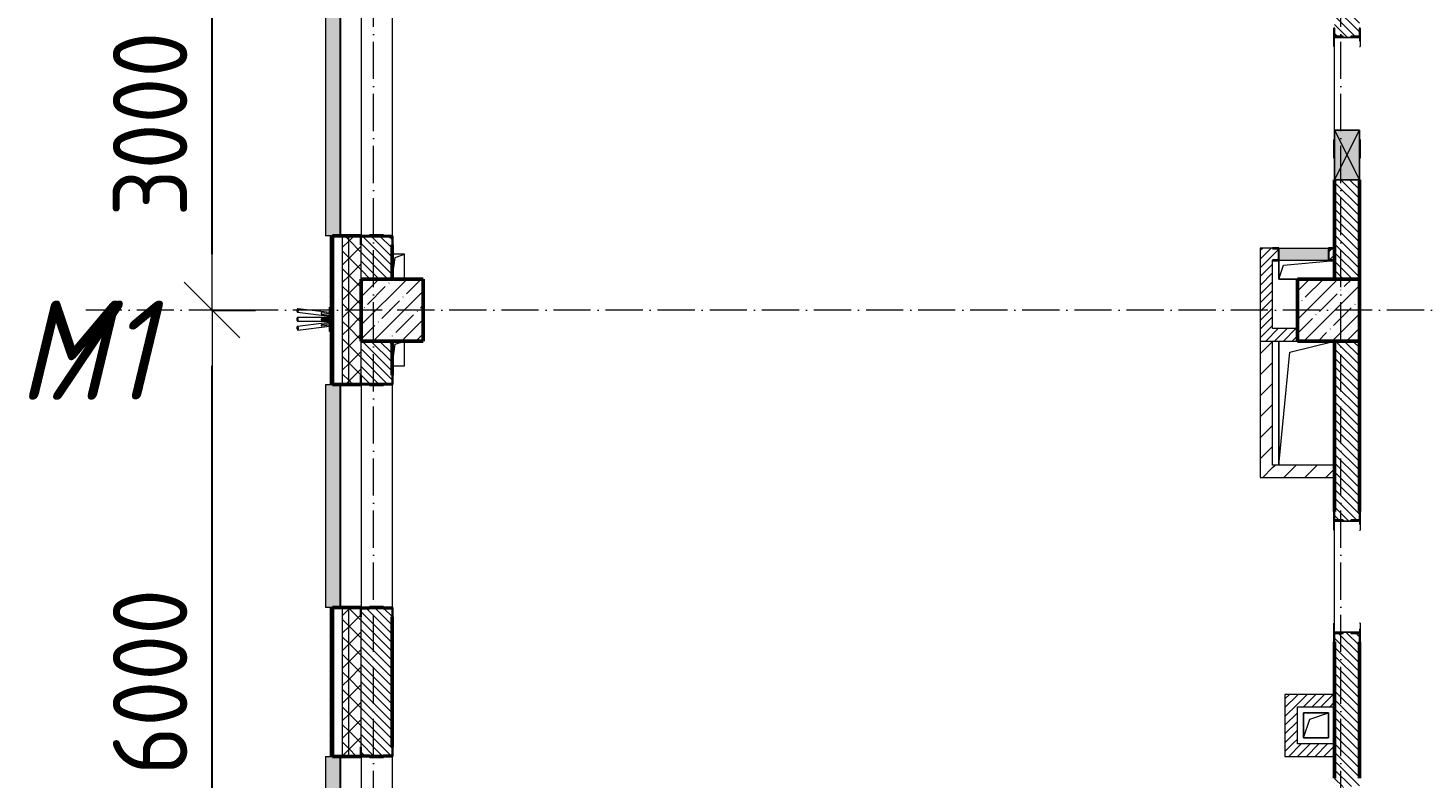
# Model space of a CAD drawing. Header units: millimetres. Extents: x 2294 to 908349, y -83289 to 219220.
# Drawn here: x 2427 to 13708, y 25731 to 31781 of the extents above; entities that cross this region are included whole.
import ezdxf

# ---------------------------------------------------------------- set-up
doc = ezdxf.new("R2010")
doc.units = ezdxf.units.MM
doc.linetypes.add('50_200_ШТРИХ_1Т_ш5_п1_п1_', pattern=[700, 500, -100, 0, -100])
for name, color, linetype, lineweight in [('A-____-____-DIMS', 7, 'Continuous', 9), ('A-DETL-GENF-OTLN', 7, 'Continuous', 9), ('A-FLOR-____-OTLN', 7, 'Continuous', 9), ('A-GENM-____-MCUT', 7, 'Continuous', 25), ('A-GENM-____-OTLN', 7, 'Continuous', 9), ('A-GENM-____-OTLN-1', 7, 'Continuous', 25), ('A-GLAZ-____-OTLN', 7, 'Continuous', 9), ('A-WALL-____-MCUT-2', 7, 'Continuous', 50), ('A-WALL-____-MCUT-3', 7, 'Continuous', 9), ('A-WALL-____-OTLN', 7, 'Continuous', 9), ('A-WALL-____-PATT-1', 7, 'Continuous', 9), ('A-WALL-FNSH-MCUT-1', 7, 'Continuous', 9), ('I-WALL-____-OTLN', 7, 'Continuous', 9), ('S-COLS-____-MCUT', 7, 'Continuous', 50), ('S-COLS-____-OTLN', 7, 'Continuous', 9), ('S-GRID-____-IDEN', 7, 'Continuous', 9), ('S-GRID-____-OTLN-1', 7, '50_200_ШТРИХ_1Т_ш5_п1_п1_', 9)]:
    doc.layers.add(name, color=color, linetype=linetype, lineweight=lineweight)
doc.layers.add('A-GLAZ-____-OTLN-1', color=7, linetype='Continuous', lineweight=9, true_color=0xc0c0c0)
doc.styles.add('ISOCPEUR_I', font='isocpeui.ttf', dxfattribs={"width": 0.9, "height": 2.5})
doc.styles.add('СПДС', font='isocpeur.ttf', dxfattribs={"width": 0.9})
doc.dimstyles.new('Размера А3', dxfattribs={"dimtxt": 800, "dimasz": 450, "dimexe": 350, "dimexo": 100, "dimgap": 200, "dimtad": 1, "dimdec": 0, "dimrnd": 10, "dimzin": 0, "dimdsep": 46, "dimtxsty": 'СПДС', "dimblk": 'ARROWHEAD_6', "dimcen": 1, "dimclrd": 5, "dimclre": 5, "dimclrt": 5, "dimazin": 0, "dimtfac": 1, "dimtdec": 0, "dimtmove": 2, "dimatfit": 3, "dimfxl": 1, "dimtolj": 1, "dimtzin": 0, "dimarcsym": 0})
pattern_1 = [(45, (7562.79, 6025.28), (-70.71068, 70.71068), []), (135, (7562.79, 6025.28), (-70.71068, -70.71068), [])]
pattern_2 = [(45, (7562.787, 6025.276), (-35.35534, 35.35534), [])]
pattern_3 = [(135, (7562.787, 6025.276), (-35.35534, -35.35534), [])]
pattern_4 = [(45, (7562.79, 6025.28), (-84.8528, 84.8528), [])]

# ---------------------------------------------------------------- blocks, each defined once
blk = doc.blocks.new('BSC_Колонна _Прямоугольная - 500х500-V44-АР1_План отверстий 2 этажа в осях 1-64_А-ГГ')
at = {"layer": 'S-COLS-____-OTLN'}
h = blk.add_hatch(dxfattribs=at)
h.set_pattern_fill('FP_73', color=256, style=0, pattern_type=2)
h.set_pattern_definition([(45, (2200, -23481.04), (-114.0493, 114.0493), []), (45, (2314.05, -23481.04), (-114.0493, 114.0493), [201.613, -40.323, 3.353, -36.97])])
h.paths.add_polyline_path([(-250, -250), (250, -250), (250, 250), (-250, 250)], flags=0)
at = {"layer": 'S-COLS-____-MCUT'}
for p, q in [((250, 250), (-250, 250)), ((-250, 250), (-250, -250)), ((250, -250), (250, 250)), ((-250, -250), (250, -250))]:
    blk.add_line(p, q, dxfattribs=at)
blk = doc.blocks.new('BSC_Колонна _Прямоугольная - 500х500-V46-АР1_План отверстий 2 этажа в осях 1-64_А-ГГ')
at = {"layer": 'S-COLS-____-OTLN'}
h = blk.add_hatch(dxfattribs=at)
h.set_pattern_fill('FP_75', color=256, style=0, pattern_type=2)
h.set_pattern_definition([(45, (-5350, -23481.04), (-114.0493, 114.0493), []), (45, (-5235.95, -23481.04), (-114.0493, 114.0493), [201.613, -40.323, 3.353, -36.97])])
h.paths.add_polyline_path([(-250, -250), (250, -250), (250, 250), (-250, 250)], flags=0)
at = {"layer": 'S-COLS-____-MCUT'}
for p, q in [((250, 250), (-250, 250)), ((-250, 250), (-250, -250)), ((250, -250), (250, 250)), ((-250, -250), (250, -250))]:
    blk.add_line(p, q, dxfattribs=at)
blk = doc.blocks.new('Фахверк_СКБ_Уголок - 250_2700-27497298-АР1_План отверстий 2 этажа в осях 1-64_А-ГГ')
at = {"layer": 'A-GENM-____-MCUT'}
for p, q in [((200, 181), (125, 181)), ((125, 181), (125, 106)), ((131, 106), (131, 175)), ((131, 175), (200, 175)), ((200, 175), (200, 181)), ((125, 106), (131, 106)), ((131, -6), (125, -6)), ((125, -6), (125, -81)), ((125, -81), (200, -81)), ((131, -75), (131, -6)), ((200, -75), (131, -75)), ((200, -81), (200, -75))]:
    blk.add_line(p, q, dxfattribs=at)
blk = doc.blocks.new('154_Стойка_СКБ_Уголок - СМ-2480_200-28346303-АР1_План отверстий 2 этажа в осях 1-64_А-ГГ')
at = {"layer": 'A-GENM-____-MCUT'}
for p, q in [((125, 156), (125, 81)), ((200, 156), (125, 156)), ((131, 81), (131, 150)), ((131, 150), (200, 150)), ((200, 150), (200, 156)), ((125, 81), (131, 81)), ((131, 19), (125, 19)), ((125, 19), (125, -56)), ((131, -50), (131, 19)), ((125, -56), (200, -56)), ((200, -50), (131, -50)), ((200, -56), (200, -50))]:
    blk.add_line(p, q, dxfattribs=at)
blk = doc.blocks.new('Стойка_Влож_Полоса боковая - Полоса-28213942-АР1_План отверстий 2 этажа в осях 1-64_А-ГГ')
at = {"layer": 'A-GENM-____-OTLN'}
for p, q in [((-5, 60), (0, 60)), ((-5, -60), (-5, 60)), ((0, 31), (0, -31)), ((0, -60), (-5, -60))]:
    blk.add_line(p, q, dxfattribs=at)
blk = doc.blocks.new('Стойка_Влож_Уголок_Опорный - Уголок-28213941-АР1_План отверстий 2 этажа в осях 1-64_А-ГГ')
at = {"layer": 'A-GENM-____-OTLN'}
for p, q in [((-212, -6), (-212, 0)), ((0, 0), (0, -6)), ((-212, -75), (-212, -6)), ((-212, -6), (-206, -6)), ((-212, -75), (-206, -75)), ((-6, -6), (0, -6)), ((-6, -75), (0, -75)), ((0, -6), (0, -75))]:
    blk.add_line(p, q, dxfattribs=at)
blk = doc.blocks.new('154_Стойка_СКБ_Уголок - СМ-2480_200-V146-АР1_План отверстий 2 этажа в осях 1-64_А-ГГ')
at = {"layer": 'A-GENM-____-MCUT'}
for p, q in [((125, 156), (125, 150)), ((200, 156), (125, 156)), ((200, 150), (200, 156)), ((125, -50), (125, -56)), ((125, -56), (200, -56)), ((200, -56), (200, -50))]:
    blk.add_line(p, q, dxfattribs=at)
blk = doc.blocks.new('AR_Отверстие Ниша - Лючок-32403584-АР1_План отверстий 2 этажа в осях 1-64_А-ГГ')
at = {"layer": 'A-GLAZ-____-OTLN'}
blk.add_hatch(color=256, dxfattribs=at).paths.add_polyline_path([(200, -50), (200, 50), (-200, 50), (-200, -50), (139, -50)], flags=0)
for p, q in [((-200, 50), (200, 50)), ((200, -50), (-200, -50))]:
    blk.add_line(p, q, dxfattribs=at)
blk = doc.blocks.new('154_Фахверк_СКБ_Швеллер - Тип_100_3960_зеркало-29769493-АР1_План отверстий 2 этажа в осях 1-64_А-ГГ')
at = {"layer": 'A-GENM-____-MCUT'}
for p, q in [((175, 50), (125, 50)), ((125, 50), (125, -50)), ((128, 47), (175, 47)), ((128, -47), (128, 47)), ((175, 47), (175, 50)), ((125, -50), (175, -50)), ((175, -47), (128, -47)), ((175, -50), (175, -47))]:
    blk.add_line(p, q, dxfattribs=at)
blk = doc.blocks.new('AR_Отверстие прямоугольное _в плите_ - AR_Отверстие прямоугольное _в плите_-V150-АР1_План отверстий 2 этажа в осях 1-64_А-ГГ')
at = {"layer": 'A-GENM-____-OTLN'}
for p, q in [((100, 100), (-100, 100)), ((-100, 100), (-100, -100)), ((-100, -100), (-50, 50)), ((-50, 50), (100, 100)), ((100, -100), (100, 100)), ((-100, -100), (100, -100))]:
    blk.add_line(p, q, dxfattribs=at)
blk = doc.blocks.new('AR_Отверстие прямоугольное _в плите_ - AR_Отверстие прямоугольное _в плите_-30459275-АР1_План отверстий 2 этажа в осях 1-64_А-ГГ')
at = {"layer": 'A-GENM-____-OTLN'}
for p, q in [((-225, 75), (-225, -75)), ((-225, -75), (-188, 37)), ((-188, 37), (225, 75)), ((-225, -75), (-75, -75))]:
    blk.add_line(p, q, dxfattribs=at)
blk = doc.blocks.new('AR_Отверстие прямоугольное _в плите_ - AR_Отверстие прямоугольное _в плите_-30510733-АР1_План отверстий 2 этажа в осях 1-64_А-ГГ')
at = {"layer": 'A-GENM-____-OTLN'}
for p, q in [((-50, -100), (-25, 75)), ((-25, 75), (50, 100)), ((50, -100), (50, 100)), ((-50, -100), (50, -100))]:
    blk.add_line(p, q, dxfattribs=at)
blk = doc.blocks.new('AR_Отверстие прямоугольное _в плите_ - AR_Отверстие прямоугольное _в плите_-V158-АР1_План отверстий 2 этажа в осях 1-64_А-ГГ')
at = {"layer": 'A-GENM-____-OTLN'}
for p, q in [((50, 100), (-50, 100)), ((-50, -100), (-25, 75)), ((-25, 75), (50, 100)), ((50, -100), (50, 100))]:
    blk.add_line(p, q, dxfattribs=at)
blk = doc.blocks.new('AR_Отверстие прямоугольное _в плите_ - AR_Отверстие прямоугольное _в плите_-30552560-АР1_План отверстий 2 этажа в осях 1-64_А-ГГ')
at = {"layer": 'A-GENM-____-OTLN'}
for p, q in [((-225, 500), (-225, -500)), ((-135, 410), (225, 500)), ((-225, -500), (-135, 410))]:
    blk.add_line(p, q, dxfattribs=at)
blk = doc.blocks.new('Отлив_СКБ - Отлив витража_120_НВФ-31885689-АР1_План отверстий 2 этажа в осях 1-64_А-ГГ')
at = {"layer": 'A-GLAZ-____-OTLN-1'}
for points in [[(1800, 2), (1800, 120), (0, 120), (0, 2), (1103, 2)], [(1103, 0), (1800, 0), (1800, 2), (0, 2), (0, 0)]]:
    blk.add_hatch(color=256, dxfattribs=at).paths.add_polyline_path(points, flags=0)
at = {"layer": 'A-GLAZ-____-OTLN'}
for p, q in [((0, 83), (0, 120)), ((1800, 120), (0, 120)), ((1800, 120), (1800, 83)), ((0, 2), (1800, 2)), ((1800, 0), (0, 0))]:
    blk.add_line(p, q, dxfattribs=at)
blk = doc.blocks.new('Указатель_Флаги_По грани - Указатель_Флаги_По грани-31763482-АР1_План отверстий 2 этажа в осях 1-64_А-ГГ')
at = {"layer": 'A-GENM-____-OTLN'}
for p, q in [((-2705, 23461), (-2959, 23492)), ((-2705, 23307), (-2705, 23505)), ((-2705, 23505), (-2700, 23505)), ((-2963, 23463), (-2705, 23431)), ((-2705, 23421), (-2963, 23421)), ((-2963, 23391), (-2705, 23391)), ((-2705, 23381), (-2963, 23349)), ((-2769, 23449), (-2705, 23441)), ((-2705, 23411), (-2769, 23411)), ((-2769, 23401), (-2705, 23401)), ((-2705, 23371), (-2769, 23363)), ((-2705, 23451), (-2768, 23459)), ((-2768, 23353), (-2705, 23361)), ((-2959, 23320), (-2705, 23351)), ((-2700, 23307), (-2705, 23307))]:
    blk.add_line(p, q, dxfattribs=at)
for centre, major_axis, start_param, end_param in [((-2961, 23478), (1.8, 14.9), 1.570796, 4.712389), ((-2961, 23478), (1.8, 14.9), 4.712389, 7.853982), ((-2963, 23406), (0, 15), 4.712389, 7.853982), ((-2963, 23406), (0, 15), 1.570796, 4.712389), ((-2961, 23335), (-1.8, 14.9), 4.712389, 7.853982), ((-2961, 23335), (-1.8, 14.9), 1.570796, 4.712389)]:
    blk.add_ellipse(centre, major_axis=major_axis, ratio=0.422618, start_param=start_param, end_param=end_param, dxfattribs=at)
for points, knots in [([(-2768, 23459), (-2768, 23459), (-2768, 23459), (-2769, 23459), (-2770, 23459), (-2771, 23458), (-2771, 23458), (-2772, 23456), (-2773, 23455), (-2773, 23454)], [0.5555556, 0.5555556, 0.5555556, 0.5555556, 0.5833333, 0.6111111, 0.6666667, 0.7222222, 0.7777778, 0.8888889, 1, 1, 1, 1]), ([(-2773, 23454), (-2773, 23454), (-2773, 23452), (-2772, 23451), (-2772, 23450), (-2771, 23450), (-2770, 23449), (-2770, 23449), (-2769, 23449), (-2769, 23449)], [0, 0, 0, 0, 0.1111111, 0.2222222, 0.2777778, 0.3333333, 0.3888889, 0.4166667, 0.4444444, 0.4444444, 0.4444444, 0.4444444]), ([(-2769, 23411), (-2769, 23411), (-2770, 23411), (-2770, 23411), (-2770, 23411), (-2771, 23411), (-2771, 23410), (-2772, 23409), (-2773, 23408), (-2773, 23407), (-2773, 23406)], [0.5555556, 0.5555556, 0.5555556, 0.5555556, 0.5833333, 0.6111111, 0.6388889, 0.6666667, 0.7222222, 0.7777778, 0.8888889, 1, 1, 1, 1]), ([(-2773, 23406), (-2773, 23405), (-2773, 23404), (-2772, 23403), (-2772, 23402), (-2771, 23401), (-2770, 23401), (-2770, 23401), (-2769, 23401), (-2769, 23401)], [0, 0, 0, 0, 0.1111111, 0.2222222, 0.2777778, 0.3333333, 0.3888889, 0.4166667, 0.4444444, 0.4444444, 0.4444444, 0.4444444]), ([(-2769, 23363), (-2769, 23363), (-2770, 23363), (-2770, 23363), (-2771, 23363), (-2772, 23362), (-2772, 23361), (-2773, 23360), (-2773, 23358), (-2773, 23358)], [0.5555556, 0.5555556, 0.5555556, 0.5555556, 0.5833333, 0.6111111, 0.6666667, 0.7222222, 0.7777778, 0.8888889, 1, 1, 1, 1]), ([(-2773, 23358), (-2773, 23357), (-2772, 23356), (-2771, 23355), (-2771, 23354), (-2770, 23353), (-2769, 23353), (-2768, 23353), (-2768, 23353), (-2768, 23353)], [0, 0, 0, 0, 0.1111111, 0.2222222, 0.2777778, 0.3333333, 0.3888889, 0.4166667, 0.4444444, 0.4444444, 0.4444444, 0.4444444])]:
    blk.add_open_spline(points, degree=3, knots=knots, dxfattribs=at)
blk = doc.blocks.new('AR_Отверстие прямоугольное _в стене__БезПР - AR_Отверстие прямоугольное _в стене__БезПР-36428632-АР1_План отверстий 2 этажа в осях 1-64_А-ГГ')
at = {"layer": 'A-GLAZ-____-OTLN'}
blk.add_hatch(color=256, dxfattribs=at).paths.add_polyline_path([(-200, -100), (200, -100), (200, 100), (-200, 100)], flags=0)
at = {"layer": 'A-DETL-GENF-OTLN'}
for p, q in [((-200, -100), (-200, 100)), ((-200, 100), (200, 100)), ((200, 100), (-200, -100)), ((-200, 100), (200, -100)), ((200, 100), (-200, 100)), ((-200, 100), (-200, -100)), ((200, 100), (200, -100)), ((200, -100), (200, 100)), ((200, -100), (-200, -100)), ((-200, -100), (200, -100))]:
    blk.add_line(p, q, dxfattribs=at)
at = {"layer": 'A-GLAZ-____-OTLN'}
blk.add_line((200, 100), (-200, 100), dxfattribs=at)
blk = doc.blocks.new('2floor')
at = {"layer": 'A-WALL-____-PATT-1'}
h = blk.add_hatch(dxfattribs=at)
h.set_pattern_fill('FP_3', color=256, style=0, pattern_type=2)
h.set_pattern_definition([(45, (7562.79, 6025.28), (-85.5366, 85.5366), []), (45, (7619.81, 6025.28), (-85.5366, 85.5366), [])])
h.paths.add_polyline_path([(4863, 15541), (4883, 15541), (4883, 17856), (4863, 17856), (4863, 17081)], flags=0)
h.paths.add_polyline_path([(4883, 19656), (4883, 21106), (4863, 21106), (4863, 19656)], flags=0)
h.paths.add_polyline_path([(4883, 22906), (4883, 24106), (4863, 24106), (4863, 22906)], flags=0)
h.paths.add_polyline_path([(4863, 25906), (4883, 25906), (4883, 27106), (4863, 27106)], flags=0)
h.paths.add_polyline_path([(4883, 28906), (4883, 30106), (4863, 30106), (4863, 28906)], flags=0)
h.paths.add_polyline_path([(4883, 31906), (4883, 32831), (4863, 32831), (4863, 31906)], flags=0)
h = blk.add_hatch(dxfattribs=at)
h.set_pattern_fill('FP_1', color=256, style=0, pattern_type=2)
h.set_pattern_definition(pattern_1)
h.paths.add_polyline_path([(5013, 15541), (5013, 17856), (4963, 17856), (4963, 15541)], flags=0)
h.paths.add_polyline_path([(5013, 19656), (5013, 21106), (4963, 21106), (4963, 19656)], flags=0)
h.paths.add_polyline_path([(5013, 22906), (5013, 24106), (4963, 24106), (4963, 22906)], flags=0)
h.paths.add_polyline_path([(4963, 25906), (5013, 25906), (5013, 27106), (4963, 27106)], flags=0)
h.paths.add_polyline_path([(5013, 28906), (5013, 30106), (4963, 30106), (4963, 28906)], flags=0)
h.paths.add_polyline_path([(5013, 31906), (5013, 32756), (4963, 32756), (4963, 31906)], flags=0)
h = blk.add_hatch(dxfattribs=at)
h.set_pattern_fill('FP_1', color=256, style=0, pattern_type=2)
h.set_pattern_definition(pattern_1)
h.paths.add_polyline_path([(5013, 15541), (5113, 15541), (5113, 17781), (5107, 17781), (5107, 17856), (5013, 17856), (5013, 15556)], flags=0)
h.paths.add_polyline_path([(5107, 19656), (5107, 19731), (5113, 19731), (5113, 21031), (5107, 21031), (5107, 21106), (5013, 21106), (5013, 19656)], flags=0)
h.paths.add_polyline_path([(5107, 22906), (5107, 22981), (5113, 22981), (5113, 24031), (5107, 24031), (5107, 24106), (5013, 24106), (5013, 22906)], flags=0)
h.paths.add_polyline_path([(5013, 25906), (5107, 25906), (5107, 25981), (5113, 25981), (5113, 27031), (5107, 27031), (5107, 27106), (5013, 27106), (5013, 25912)], flags=0)
h.paths.add_polyline_path([(5107, 28906), (5107, 28981), (5113, 28981), (5113, 30031), (5107, 30031), (5107, 30106), (5013, 30106), (5013, 28906)], flags=0)
h.paths.add_polyline_path([(5013, 31906), (5107, 31906), (5107, 31981), (5113, 31981), (5113, 32756), (5013, 32756), (5013, 31912)], flags=0)
h = blk.add_hatch(dxfattribs=at)
h.set_pattern_fill('FP_6', color=256, style=0, pattern_type=2)
h.set_pattern_definition(pattern_3)
h.paths.add_polyline_path([(5113, 29756), (5363, 29756), (5363, 30100), (5294, 30100), (5294, 30106), (5182, 30106), (5182, 30100), (5113, 30100), (5113, 29981)], flags=0)
h.paths.add_polyline_path([(5294, 31906), (5294, 31912), (5363, 31912), (5363, 32256), (5113, 32256), (5113, 31912), (5182, 31912), (5182, 31906)], flags=0)
h = blk.add_hatch(dxfattribs=at)
h.set_pattern_fill('FP_6', color=256, style=0, pattern_type=2)
h.set_pattern_definition(pattern_3)
h.paths.add_polyline_path([(13163, 29756), (13163, 30556), (12963, 30556), (12963, 29756)], flags=0)
h.paths.add_polyline_path([(13094, 31706), (13094, 31712), (13163, 31712), (13163, 32256), (12963, 32256), (12963, 31712), (13032, 31712), (13032, 31706)], flags=0)
h = blk.add_hatch(dxfattribs=at)
h.set_pattern_fill('FP_5', color=256, style=0, pattern_type=2)
h.set_pattern_definition(pattern_2)
h.paths.add_polyline_path([(12363, 29906), (12463, 29906), (12463, 29909), (12510, 29909), (12510, 30003), (12463, 30003), (12463, 30006), (12363, 30006), (12363, 29909)], flags=0)
h.paths.add_polyline_path([(12916, 29909), (12963, 29909), (12963, 30003), (12916, 30003), (12916, 29997)], flags=0)
h = blk.add_hatch(dxfattribs=at)
h.set_pattern_fill('FP_5', color=256, style=0, pattern_type=2)
h.set_pattern_definition(pattern_2)
h.paths.add_polyline_path([(12363, 29356), (12463, 29356), (12463, 29906), (12363, 29906), (12363, 29900)], flags=0)
h = blk.add_hatch(dxfattribs=at)
h.set_pattern_fill('FP_5', color=256, style=0, pattern_type=2)
h.set_pattern_definition(pattern_2)
h.paths.add_polyline_path([(12663, 29256), (12663, 29356), (12363, 29356), (12363, 29256)], flags=0)
h = blk.add_hatch(dxfattribs=at)
h.set_pattern_fill('FP_6', color=256, style=0, pattern_type=2)
h.set_pattern_definition(pattern_3)
h.paths.add_polyline_path([(5113, 23756), (5363, 23756), (5363, 24100), (5294, 24100), (5294, 24106), (5182, 24106), (5182, 24100), (5113, 24100), (5113, 23961)], flags=0)
h.paths.add_polyline_path([(5294, 25906), (5294, 25912), (5363, 25912), (5363, 27100), (5294, 27100), (5294, 27106), (5182, 27106), (5182, 27100), (5113, 27100), (5113, 25912), (5182, 25912), (5182, 25906)], flags=0)
h.paths.add_polyline_path([(5294, 28906), (5294, 28912), (5363, 28912), (5363, 29256), (5113, 29256), (5113, 28912), (5182, 28912), (5182, 28906)], flags=0)
h = blk.add_hatch(dxfattribs=at)
h.set_pattern_fill('FP_4', color=256, style=0, pattern_type=2)
h.set_pattern_definition(pattern_4)
h.paths.add_polyline_path([(12363, 28156), (12463, 28156), (12463, 29256), (12363, 29256)], flags=0)
h = blk.add_hatch(dxfattribs=at)
h.set_pattern_fill('FP_6', color=256, style=0, pattern_type=2)
h.set_pattern_definition(pattern_3)
h.paths.add_polyline_path([(13032, 23756), (13163, 23756), (13163, 23950), (13094, 23950), (13094, 23956), (13032, 23956), (13032, 23950), (12963, 23950), (12963, 23756)], flags=0)
h.paths.add_polyline_path([(13094, 25656), (13094, 25662), (13163, 25662), (13163, 26900), (13094, 26900), (13094, 26906), (13032, 26906), (13032, 26900), (12963, 26900), (12963, 25662), (13032, 25662), (13032, 25656)], flags=0)
h.paths.add_polyline_path([(13094, 27806), (13094, 27812), (13163, 27812), (13163, 29256), (12963, 29256), (12963, 27812), (13032, 27812), (13032, 27806)], flags=0)
h = blk.add_hatch(dxfattribs=at)
h.set_pattern_fill('FP_4', color=256, style=0, pattern_type=2)
h.set_pattern_definition(pattern_4)
h.paths.add_polyline_path([(12463, 28156), (12963, 28156), (12963, 28256), (12463, 28256)], flags=0)
h = blk.add_hatch(dxfattribs=at)
h.set_pattern_fill('FP_5', color=256, style=0, pattern_type=2)
h.set_pattern_definition(pattern_2)
h.paths.add_polyline_path([(12663, 26006), (12663, 26406), (12563, 26406), (12563, 26006)], flags=0)
h = blk.add_hatch(dxfattribs=at)
h.set_pattern_fill('FP_5', color=256, style=0, pattern_type=2)
h.set_pattern_definition(pattern_2)
h.paths.add_polyline_path([(12963, 26306), (12963, 26406), (12663, 26406), (12663, 26306), (12851, 26306)], flags=0)
h = blk.add_hatch(dxfattribs=at)
h.set_pattern_fill('FP_5', color=256, style=0, pattern_type=2)
h.set_pattern_definition(pattern_2)
h.paths.add_polyline_path([(12963, 25906), (12963, 26006), (12563, 26006), (12563, 25906), (12851, 25906)], flags=0)
at = {"layer": 'A-FLOR-____-OTLN'}
for p, q in [((12513, 29756), (12513, 29906)), ((12663, 29756), (12513, 29756)), ((12513, 28256), (12513, 29256)), ((12713, 26256), (12913, 26256)), ((12713, 26056), (12713, 26256)), ((12913, 26256), (12913, 26056)), ((12913, 26056), (12713, 26056))]:
    blk.add_line(p, q, dxfattribs=at)
at = {"layer": 'A-WALL-____-MCUT-2'}
for p, q in [((12963, 30556), (12963, 30006)), ((13163, 29756), (13163, 30556)), ((5107, 30106), (4883, 30106)), ((4883, 30106), (4883, 28906)), ((5294, 30106), (5182, 30106)), ((5363, 29756), (5363, 30031)), ((12963, 30003), (12963, 29909)), ((12963, 29906), (12963, 29756)), ((5363, 28981), (5363, 29256)), ((12963, 29256), (12963, 27881)), ((13163, 27881), (13163, 29256)), ((4883, 28906), (5107, 28906)), ((5182, 28906), (5294, 28906)), ((5107, 27106), (4883, 27106)), ((4883, 27106), (4883, 25906)), ((5294, 27106), (5182, 27106)), ((5363, 25981), (5363, 27031)), ((12963, 26831), (12963, 25731)), ((13163, 25731), (13163, 26831)), ((4883, 25906), (5107, 25906)), ((5182, 25906), (5294, 25906))]:
    blk.add_line(p, q, dxfattribs=at)
at = {"layer": 'A-WALL-____-MCUT-3'}
for p, q in [((4963, 28906), (4963, 30106)), ((5013, 28906), (5013, 30106)), ((5113, 29756), (5113, 30031)), ((5113, 28981), (5113, 29256)), ((4963, 25906), (4963, 27106)), ((5013, 25906), (5013, 27106)), ((5113, 25981), (5113, 27031))]:
    blk.add_line(p, q, dxfattribs=at)
at = {"layer": 'A-WALL-____-OTLN'}
for p, q in [((5113, 31906), (5113, 30106)), ((5363, 31906), (5363, 30106)), ((5113, 28906), (5113, 27106)), ((5363, 28906), (5363, 27106)), ((5113, 25906), (5113, 24106)), ((5363, 25906), (5363, 24106))]:
    blk.add_line(p, q, dxfattribs=at)
at = {"layer": 'A-WALL-FNSH-MCUT-1'}
for p, q in [((4863, 30106), (4863, 28906)), ((4883, 30106), (4863, 30106)), ((12463, 30006), (12363, 30006)), ((12363, 30006), (12363, 28156)), ((12463, 29356), (12463, 29906)), ((12663, 29356), (12463, 29356)), ((12363, 29256), (12663, 29256)), ((12463, 28256), (12463, 29256)), ((4863, 28906), (4883, 28906)), ((12963, 28256), (12463, 28256)), ((12363, 28156), (12963, 28156)), ((4863, 27106), (4863, 25906)), ((4883, 27106), (4863, 27106)), ((12563, 26406), (12563, 25906)), ((12963, 26406), (12563, 26406)), ((12663, 26006), (12663, 26306)), ((12663, 26306), (12963, 26306)), ((12963, 26006), (12663, 26006)), ((4863, 25906), (4883, 25906)), ((12563, 25906), (12963, 25906))]:
    blk.add_line(p, q, dxfattribs=at)
at = {"layer": 'I-WALL-____-OTLN'}
for p, q in [((12963, 30956), (12963, 31706)), ((13163, 31706), (13163, 31676)), ((12963, 26906), (12963, 27806)), ((13163, 27806), (13163, 27776)), ((13163, 26936), (13163, 26906))]:
    blk.add_line(p, q, dxfattribs=at)
at = {"layer": 'A-GENM-____-OTLN'}
for name, p in [('Стойка_Влож_Уголок_Опорный - Уголок-28213941-АР1_План отверстий 2 этажа в осях 1-64_А-ГГ', (13169, 31706)), ('AR_Отверстие прямоугольное _в плите_ - AR_Отверстие прямоугольное _в плите_-V158-АР1_План отверстий 2 этажа в осях 1-64_А-ГГ', (5413, 29856)), ('AR_Отверстие прямоугольное _в плите_ - AR_Отверстие прямоугольное _в плите_-30459275-АР1_План отверстий 2 этажа в осях 1-64_А-ГГ', (12738, 29831)), ('Указатель_Флаги_По грани - Указатель_Флаги_По грани-31763482-АР1_План отверстий 2 этажа в осях 1-64_А-ГГ', (7563, 6025)), ('AR_Отверстие прямоугольное _в плите_ - AR_Отверстие прямоугольное _в плите_-30510733-АР1_План отверстий 2 этажа в осях 1-64_А-ГГ', (5413, 29156)), ('AR_Отверстие прямоугольное _в плите_ - AR_Отверстие прямоугольное _в плите_-30552560-АР1_План отверстий 2 этажа в осях 1-64_А-ГГ', (12738, 28756)), ('Стойка_Влож_Уголок_Опорный - Уголок-28213941-АР1_План отверстий 2 этажа в осях 1-64_А-ГГ', (13169, 27806)), ('AR_Отверстие прямоугольное _в плите_ - AR_Отверстие прямоугольное _в плите_-V150-АР1_План отверстий 2 этажа в осях 1-64_А-ГГ', (12813, 26156))]:
    blk.add_blockref(name, p, dxfattribs=at)
for name, p, rotation in [('Стойка_Влож_Полоса боковая - Полоса-28213942-АР1_План отверстий 2 этажа в осях 1-64_А-ГГ', (13063, 31706), 89.99999999999993), ('Стойка_Влож_Уголок_Опорный - Уголок-28213941-АР1_План отверстий 2 этажа в осях 1-64_А-ГГ', (12957, 30806), 180), ('Стойка_Влож_Полоса боковая - Полоса-28213942-АР1_План отверстий 2 этажа в осях 1-64_А-ГГ', (13063, 27806), 89.99999999999993), ('Стойка_Влож_Уголок_Опорный - Уголок-28213941-АР1_План отверстий 2 этажа в осях 1-64_А-ГГ', (12957, 26906), 180), ('Стойка_Влож_Полоса боковая - Полоса-28213942-АР1_План отверстий 2 этажа в осях 1-64_А-ГГ', (13063, 26906), 269.9999999999999)]:
    blk.add_blockref(name, p, dxfattribs=dict(at, rotation=rotation))
at = {"layer": 'A-GENM-____-OTLN-1'}
for name, p, rotation in [('154_Стойка_СКБ_Уголок - СМ-2480_200-28346303-АР1_План отверстий 2 этажа в осях 1-64_А-ГГ', (13113, 31581), 89.99999999999991), ('154_Стойка_СКБ_Уголок - СМ-2480_200-V146-АР1_План отверстий 2 этажа в осях 1-64_А-ГГ', (13013, 30931), 269.9999999999999), ('Фахверк_СКБ_Уголок - 250_2700-27497298-АР1_План отверстий 2 этажа в осях 1-64_А-ГГ', (5188, 30231), 269.9999999999999), ('154_Фахверк_СКБ_Швеллер - Тип_100_3960_зеркало-29769493-АР1_План отверстий 2 этажа в осях 1-64_А-ГГ', (12638, 29956), 180), ('Фахверк_СКБ_Уголок - 250_2700-27497298-АР1_План отверстий 2 этажа в осях 1-64_А-ГГ', (5288, 28781), 89.99999999999991), ('154_Стойка_СКБ_Уголок - СМ-2480_200-28346303-АР1_План отверстий 2 этажа в осях 1-64_А-ГГ', (13113, 27681), 89.99999999999991), ('Фахверк_СКБ_Уголок - 250_2700-27497298-АР1_План отверстий 2 этажа в осях 1-64_А-ГГ', (5188, 27231), 269.9999999999999), ('154_Стойка_СКБ_Уголок - СМ-2480_200-28346303-АР1_План отверстий 2 этажа в осях 1-64_А-ГГ', (13013, 27031), 269.9999999999999), ('Фахверк_СКБ_Уголок - 250_2700-27497298-АР1_План отверстий 2 этажа в осях 1-64_А-ГГ', (5288, 25781), 89.99999999999991)]:
    blk.add_blockref(name, p, dxfattribs=dict(at, rotation=rotation))
blk.add_blockref('154_Фахверк_СКБ_Швеллер - Тип_100_3960_зеркало-29769493-АР1_План отверстий 2 этажа в осях 1-64_А-ГГ', (12788, 29956), dxfattribs=at)
at = {"layer": 'A-GLAZ-____-OTLN'}
for name, p, rotation in [('Отлив_СКБ - Отлив витража_120_НВФ-31885689-АР1_План отверстий 2 этажа в осях 1-64_А-ГГ', (4946, 30106), 90), ('AR_Отверстие прямоугольное _в стене__БезПР - AR_Отверстие прямоугольное _в стене__БезПР-36428632-АР1_План отверстий 2 этажа в осях 1-64_А-ГГ', (13063, 30756), 89.99999999999991), ('Отлив_СКБ - Отлив витража_120_НВФ-31885689-АР1_План отверстий 2 этажа в осях 1-64_А-ГГ', (4946, 27106), 90), ('Отлив_СКБ - Отлив витража_120_НВФ-31885689-АР1_План отверстий 2 этажа в осях 1-64_А-ГГ', (4946, 24106), 90)]:
    blk.add_blockref(name, p, dxfattribs=dict(at, rotation=rotation))
blk.add_blockref('AR_Отверстие Ниша - Лючок-32403584-АР1_План отверстий 2 этажа в осях 1-64_А-ГГ', (12713, 29956), dxfattribs=at)
at = {"layer": 'S-COLS-____-OTLN'}
for name, p in [('BSC_Колонна _Прямоугольная - 500х500-V44-АР1_План отверстий 2 этажа в осях 1-64_А-ГГ', (5363, 29506)), ('BSC_Колонна _Прямоугольная - 500х500-V46-АР1_План отверстий 2 этажа в осях 1-64_А-ГГ', (12913, 29506))]:
    blk.add_blockref(name, p, dxfattribs=at)
blk = doc.blocks.new('ARROWHEAD_6')
at = {"color": 0, "linetype": 'Continuous'}
for p, q in [((-0.5, -0.5), (0.5, 0.5)), ((0, 0), (-1, 0))]:
    blk.add_line(p, q, dxfattribs=at)
blk = doc.blocks.new('*D2756')
at = {"layer": 'A-____-____-DIMS', "color": 0, "lineweight": -2, "transparency": 16777216}
for p, q in [((161926, 29506), (162282, 29506)), ((161932, 23956), (161932, 29056)), ((161926, 23506), (162282, 23506))]:
    blk.add_line(p, q, dxfattribs=at)
at = {"layer": 'Defpoints', "color": 0, "transparency": 16777216}
for p in [(161826, 29506), (161932, 29506), (161826, 23506)]:
    blk.add_point(p, dxfattribs=at)
at = {"layer": 'A-____-____-DIMS', "color": 0, "lineweight": -2, "transparency": 16777216, "xscale": 450, "yscale": 450, "zscale": 450}
for p, rotation in [((161932, 29506), 90), ((161932, 23506), 270)]:
    blk.add_blockref('ARROWHEAD_6', p, dxfattribs=dict(at, rotation=rotation))
at = {"layer": 'A-____-____-DIMS', "color": 0, "transparency": 16777216, "insert": (161432, 26506), "char_height": 600, "attachment_point": 5, "rotation": 90, "style": 'СПДС'}
blk.add_mtext('\\A1;6000', dxfattribs=at)
blk = doc.blocks.new('*D2757')
at = {"layer": 'A-____-____-DIMS', "color": 0, "lineweight": -2, "transparency": 16777216}
for p, q in [((161926, 32506), (162282, 32506)), ((161932, 29956), (161932, 32056)), ((161926, 29506), (162282, 29506))]:
    blk.add_line(p, q, dxfattribs=at)
at = {"layer": 'Defpoints', "color": 0, "transparency": 16777216}
for p in [(161826, 32506), (161932, 32506), (161826, 29506)]:
    blk.add_point(p, dxfattribs=at)
at = {"layer": 'A-____-____-DIMS', "color": 0, "lineweight": -2, "transparency": 16777216, "xscale": 450, "yscale": 450, "zscale": 450}
for p, rotation in [((161932, 32506), 90), ((161932, 29506), 270)]:
    blk.add_blockref('ARROWHEAD_6', p, dxfattribs=dict(at, rotation=rotation))
at = {"layer": 'A-____-____-DIMS', "color": 0, "transparency": 16777216, "insert": (161432, 31006), "char_height": 600, "attachment_point": 5, "rotation": 90, "style": 'СПДС'}
blk.add_mtext('\\A1;3000', dxfattribs=at)
blk = doc.blocks.new('3osi')
at = {"layer": 'S-GRID-____-OTLN-1', "color": 251, "ltscale": 0.6, "true_color": 0x636466}
for p, q in [((163233.5, 1542.7), (163233.5, 55906.2)), ((171033.5, 1542.7), (171033.5, 55906.2)), ((192291.2, 29506.3), (160914.7, 29506.3))]:
    blk.add_line(p, q, dxfattribs=at)
at = {"layer": 'S-GRID-____-IDEN', "char_height": 800, "attachment_point": 1, "style": 'ISOCPEUR_I'}
for s, insert, width in [('\\fISOCPEUR|b0|i1|c204|p34|;\\W.9;М', (160367.1, 29582.4), 252.532), ('/1', (160575.5, 29582.4), 346.329)]:
    blk.add_mtext(s, dxfattribs=dict(at, insert=insert, width=width))
at = {"layer": 'A-____-____-DIMS'}
for base, p1, p2, picture, middle in [((161932.1, 32506.3), (161826, 29506.3), (161826, 32506.3), '*D2757', (161432.1, 31006.3)), ((161932.1, 29506.3), (161826, 23506.3), (161826, 29506.3), '*D2756', (161432.1, 26506.3))]:
    dim = blk.add_linear_dim(base=base, p1=p1, p2=p2, angle=90, dimstyle='Размера А3', override={"dimtxt": 600, "dimclrd": 0, "dimclre": 0, "dimclrt": 0}, dxfattribs=at)
    dim.commit()
    dim.dimension.update_dxf_attribs({"geometry": picture, "text_midpoint": middle})

msp = doc.modelspace()

# ---------------------------------------------------------------- block references
for name, p in [('3osi', (-158020.7, 0)), ('2floor', (0, 0))]:
    msp.add_blockref(name, p)

doc.saveas('drawing.dxf')
